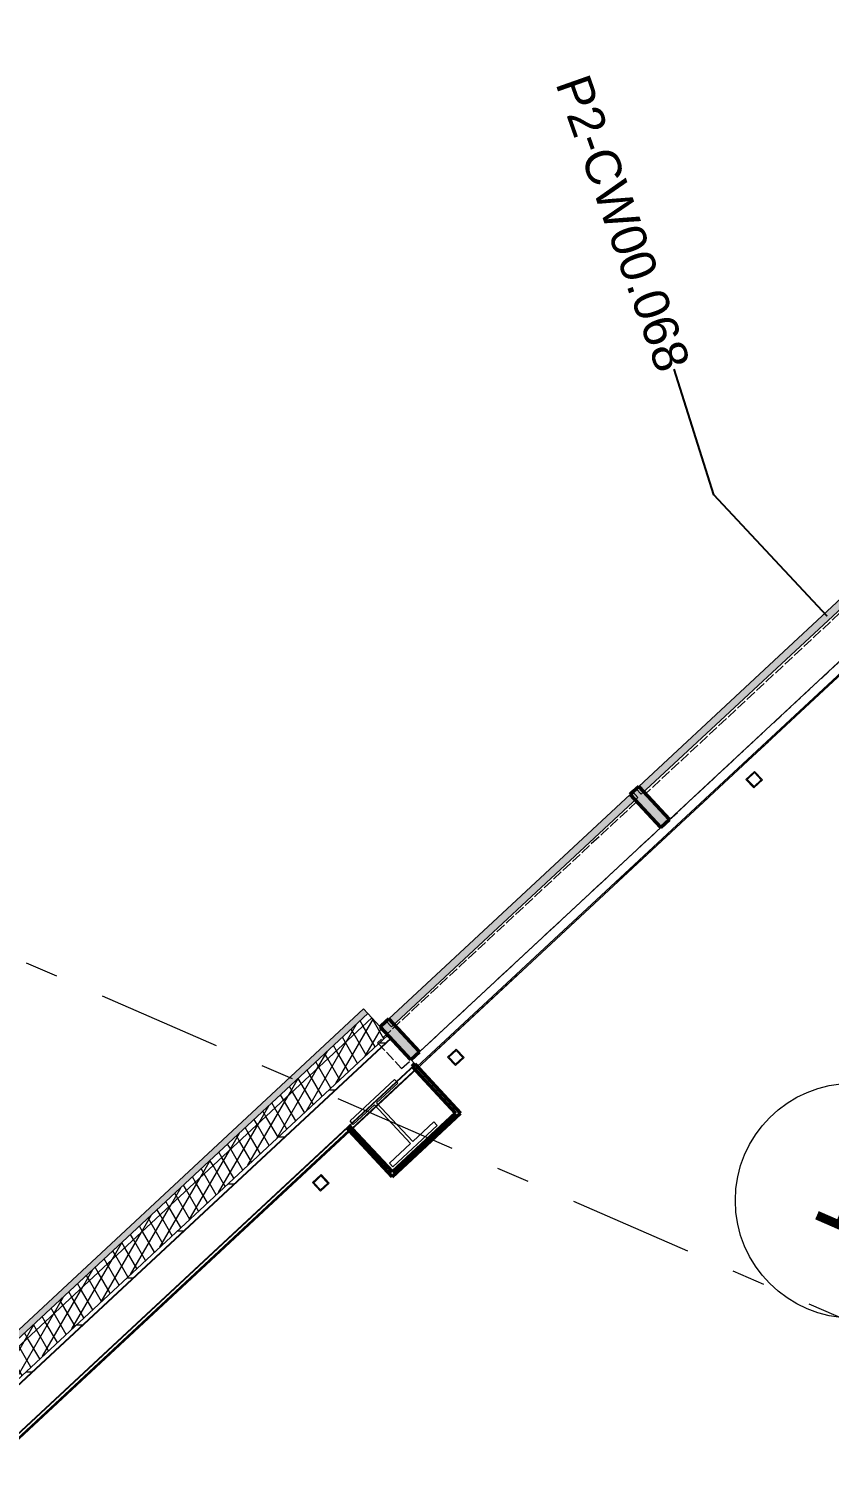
# Model space of a CAD drawing. Header units: millimetres. Extents: x -50172 to 90294, y -80883 to 25069.
# Drawn here: x -4639 to -1234, y -5818 to 317 of the extents above; entities that cross this region are included whole.
import ezdxf
from ezdxf.enums import TextEntityAlignment as Align

# ---------------------------------------------------------------- set-up
doc = ezdxf.new("R2010")
doc.units = ezdxf.units.MM
doc.header["$MEASUREMENT"] = 0
doc.linetypes.add('Double Dashed', pattern=[1093.611073, 529.166651, -211.666656, 141.111112, -211.666656])
doc.linetypes.add('Hidden Line', pattern=[55, 45, -10])
for name, color, linetype in [('A-15-MG_Structural_Grid', 7, 'Continuous'), ('A-25-M_Wall_Int', 7, 'Continuous'), ('COLUMN.IFC Import', 7, 'Continuous'), ('New_A-15-MG_Structural_Grid_Phase_2', 7, 'Continuous'), ('New_A-20-M_Floor_Slab', 7, 'Continuous'), ('New_A-25-M_Curtain_Wall', 7, 'Continuous'), ('New_A-25-M_Wall_Ext', 7, 'Continuous'), ('New_A-35-M_FFE-Zone', 7, 'Continuous')]:
    doc.layers.add(name, color=color, linetype=linetype)
for name, color, linetype, lineweight, true_color in [('A-15-MG_Structural_Grid_Pen_No__163', 7, 'Continuous', 0, 0x750077), ('A-25-M_Curtain_Wall_Pen_No__46', 7, 'Continuous', 35, 0x444444), ('A-25-M_Wall_Ext_Pen_No__107', 7, 'Continuous', 15, 0xa6a6a6), ('A-25-M_Wall_Ext_Pen_No__27', 7, 'Continuous', 50, 0x2a2a2a), ('A-25-M_Wall_Int_Pen_No__107', 7, 'Continuous', 15, 0xa6a6a6), ('A-25-M_Wall_Int_Pen_No__27', 7, 'Continuous', 50, 0x2a2a2a), ('New_A-15-MG_Structural_Grid_Phase_2_Pen_No__222', 7, 'Continuous', 13, 0x65af33), ('New_A-25-M_Curtain_Wall_Pen_No__144', 7, 'Continuous', 0, 0xc8c8c8), ('New_A-25-M_Curtain_Wall_Pen_No__165', 7, 'Continuous', 0, 0x006060), ('New_A-25-M_Curtain_Wall_Pen_No__27', 7, 'Continuous', 50, 0x2a2a2a), ('New_A-25-M_Wall_Ext_Pen_No__107', 7, 'Continuous', 15, 0xa6a6a6), ('New_A-35-M_FFE-Zone_Pen_No__74', 7, 'Continuous', 20, 0x606060)]:
    doc.layers.add(name, color=color, linetype=linetype, lineweight=lineweight, true_color=true_color)
for name, color, linetype, lineweight in [('A-25-M_Curtain_Wall_Pen_No__85', 8, 'Continuous', 20), ('COLUMN.IFC Import_Pen_No__2', 8, 'Continuous', 15), ('New_A-20-M_Floor_Slab_Pen_No__89', 8, 'Continuous', 20), ('New_A-25-M_Curtain_Wall_Pen_No__1', 7, 'Continuous', 13), ('New_A-25-M_Curtain_Wall_Pen_No__87', 8, 'Continuous', 20), ('New_A-25-M_Wall_Ext_Pen_No__1', 7, 'Continuous', 13), ('New_ArchiCAD Zone Stamps_Pen_No__9', 7, 'Continuous', 13)]:
    doc.layers.add(name, color=color, linetype=linetype, lineweight=lineweight)
doc.styles.add('GENERATED_STYLE_1', font='')
doc.styles.add('GENERATED_STYLE_3', font='')
doc.styles.add('GENERATED_STYLE_4', font='')
doc.styles.get('GENERATED_STYLE_1').set_extended_font_data('Arial', bold=True)
doc.styles.get('GENERATED_STYLE_3').set_extended_font_data('Arial')
doc.styles.get('GENERATED_STYLE_4').set_extended_font_data('Swis721 BT')
doc.dimstyles.new('GENERATED_STYLE__3', dxfattribs={"dimtxt": 0.18, "dimasz": 273.6, "dimexe": 0.18, "dimexo": 0.0625, "dimgap": 0.09, "dimtad": 0, "dimtih": 1, "dimtoh": 1, "dimdec": 4, "dimzin": 0, "dimdsep": 46, "dimcen": 0.09, "dimadec": 0, "dimazin": 0, "dimtfac": 1, "dimtdec": 4, "dimtmove": 0, "dimatfit": 3, "dimldrblk": 'ARROWHEAD_5', "dimfxl": 1, "dimtolj": 1, "dimtzin": 0, "dimarcsym": 0})
pattern_1 = [(60, (0, 0), (-43.30127, 25), []), (120, (0, 0), (43.30127, 25), [])]
pattern_2 = [(222.9404, (0, 0), (-117.9937, 126.797), [0, -100]), (222.9404, (22.4, -97.46), (-117.9937, 126.797), [0, -100])]

# ---------------------------------------------------------------- blocks, each defined once
blk = doc.blocks.new('Fabrication Lab B_INB 1104_17_1', base_point=(-2586.4, -8487.4))
at = {"layer": 'New_A-35-M_FFE-Zone_Pen_No__74', "linetype": 'Continuous'}
for p, q in [((805.8, -571.1), (-2986.6, -4100.2)), ((-2986.6, -4100.2), (-2801.9, -4298.7)), ((-2801.9, -4298.7), (-3093.1, -4569.7)), ((-3277.8, -4371.2), (-9161.1, -9845.9)), ((-3093.1, -4569.7), (-3277.8, -4371.2))]:
    blk.add_line(p, q, dxfattribs=at)
at = {"layer": 'New_ArchiCAD Zone Stamps_Pen_No__9'}
for tag, height, style, p in [('ROOM_NAME', 250, 'GENERATED_STYLE_1', (-3454.2, -6912.5)), ('zoneNameLine2', 250, 'GENERATED_STYLE_1', (-3642.6, -7344.7)), ('ROOM_NUMBER', 200, 'GENERATED_STYLE_3', (-3831, -7765.4)), ('measuredAreaCode', 200, 'GENERATED_STYLE_3', (-3988.1, -8125.5)), ('DUMMY_649', 200, 'GENERATED_STYLE_3', (-3680.7, -8259.5)), ('DUMMY_650', 200, 'GENERATED_STYLE_3', (-3191.3, -8472.9)), ('DUMMY_651', 133.3, 'GENERATED_STYLE_3', (-2912, -8579.4))]:
    blk.add_attdef(tag, text='', height=height, rotation=336.44041, dxfattribs=dict(at, style=style)).set_placement(p, align=Align.TOP_LEFT)
blk = doc.blocks.new('Slab_60_1', base_point=(-21326.2, -27554.7))
at = {"layer": 'New_A-20-M_Floor_Slab_Pen_No__89', "linetype": 'Continuous', "flags": 128}
blk.add_lwpolyline([(10989.4, -26693.5), (18941.3, -8457.3), (9986.1, -4552.4), (6045.4, -2834.1), (6178.2, -2529.5), (1092.7, -312), (-3008.3, -4128.2), (-3008.3, -4128.2), (-10733.6, -11317.1), (-11116.4, -10905.7), (-17838.9, -17161.5), (-17127.6, -17925.9), (-21326.2, -27554.7)], dxfattribs=at)
blk = doc.blocks.new('Curtain Wall_10_1')
at = {"layer": 'New_A-25-M_Curtain_Wall_Pen_No__144', "linetype": 'Continuous'}
for points in [[(685, -630.2), (721.6, -596.2), (590.8, -455.6), (554.2, -489.7)], [(-1949.9, -3082.2), (-1913.3, -3048.1), (-2044.1, -2907.6), (-2080.7, -2941.6)], [(-2976.6, -4037.6), (-3107.4, -3897), (-3144, -3931.1), (-3013.2, -4071.6)]]:
    blk.add_hatch(color=256, dxfattribs=at).paths.add_polyline_path(points)
at = {"layer": 'New_A-25-M_Curtain_Wall_Pen_No__165', "linetype": 'Continuous', "lineweight": 0, "true_color": 0x001818}
for points in [[(587, -502.9), (565.2, -479.4), (-2055.1, -2917.8), (-2033.3, -2941.2)], [(-2047.9, -2954.8), (-2069.7, -2931.4), (-3118.4, -3907.2), (-3096.6, -3930.7)]]:
    blk.add_hatch(color=168, dxfattribs=at).paths.add_polyline_path(points)
at = {"layer": 'New_A-25-M_Curtain_Wall_Pen_No__1', "linetype": 'Continuous'}
for p, q in [((554.2, -489.7), (-2044.1, -2907.6)), ((565.2, -479.4), (587, -502.9)), ((587, -502.9), (-2033.3, -2941.2)), ((-2080.7, -2941.6), (-3107.4, -3897)), ((-2069.7, -2931.4), (-2047.9, -2954.8)), ((-2055.1, -2917.8), (-2033.3, -2941.2)), ((-2047.9, -2954.8), (-3096.6, -3930.7)), ((-3118.4, -3907.2), (-3096.6, -3930.7))]:
    blk.add_line(p, q, dxfattribs=at)
at = {"layer": 'New_A-25-M_Curtain_Wall_Pen_No__27', "linetype": 'Continuous'}
for p, q in [((565.2, -479.4), (554.2, -489.7)), ((554.2, -489.7), (685, -630.2)), ((590.8, -455.6), (565.2, -479.4)), ((590.8, -455.6), (721.6, -596.2)), ((721.6, -596.2), (685, -630.2)), ((-2069.7, -2931.4), (-2080.7, -2941.6)), ((-2080.7, -2941.6), (-1949.9, -3082.2)), ((-2055.1, -2917.8), (-2069.7, -2931.4)), ((-2044.1, -2907.6), (-2055.1, -2917.8)), ((-2044.1, -2907.6), (-1913.3, -3048.1)), ((-1913.3, -3048.1), (-1949.9, -3082.2)), ((-3118.4, -3907.2), (-3144, -3931.1)), ((-3107.4, -3897), (-3118.4, -3907.2)), ((-3107.4, -3897), (-2976.6, -4037.6)), ((-3144, -3931.1), (-3013.2, -4071.6)), ((-2976.6, -4037.6), (-3013.2, -4071.6))]:
    blk.add_line(p, q, dxfattribs=at)
at = {"layer": 'New_A-25-M_Curtain_Wall_Pen_No__87', "linetype": 'Continuous', "flags": 128}
for points in [[(685, -630.2), (-1913.3, -3048.1)], [(-1949.9, -3082.2), (-2976.6, -4037.6)]]:
    blk.add_lwpolyline(points, dxfattribs=at)
blk = doc.blocks.new('Wall_191_1', base_point=(-3214.8, -3855))
at = {"layer": 'A-25-M_Wall_Ext_Pen_No__107', "linetype": 'Continuous'}
blk.add_hatch(color=256, dxfattribs=at).paths.add_polyline_path([(-3275.1, -4374.1), (-3264.1, -4363.9), (-3274.3, -4352.9), (-3285.3, -4363.1)])
at = {"layer": 'New_A-25-M_Wall_Ext_Pen_No__107', "linetype": 'Continuous'}
blk.add_hatch(color=256, dxfattribs=at).paths.add_polyline_path([(-3214.8, -3855), (-5096, -5605.5), (-5077.6, -5625.2), (-3196.4, -3874.7)])
h = blk.add_hatch(dxfattribs=at)
h.set_pattern_fill('Batt_Insulation_0001', color=256, style=0, pattern_type=2)
h.set_pattern_definition(pattern_1)
h.paths.add_polyline_path([(-3196.4, -3874.7), (-5077.6, -5625.2), (-5060.5, -5643.5), (-3179.4, -3893)])
h = blk.add_hatch(dxfattribs=at)
h.set_pattern_fill('Batt_Insulation_0001', color=256, style=0, pattern_type=2)
h.set_pattern_definition(pattern_1)
h.paths.add_polyline_path([(-3179.4, -3893), (-5060.5, -5643.5), (-4992.4, -5716.8), (-3111.3, -3966.2)])
h = blk.add_hatch(dxfattribs=at)
h.set_pattern_fill('Plywood_0001', color=256, style=0, pattern_type=2)
h.set_pattern_definition([(0, (0, 0), (0, 200), [])])
h.paths.add_polyline_path([(-3111.3, -3966.2), (-4992.4, -5716.8), (-4980.2, -5729.9), (-3099, -3979.4)])
at = {"layer": 'New_A-25-M_Wall_Ext_Pen_No__107', "linetype": 'Continuous', "lineweight": 0, "true_color": 0x535353}
for points in [[(-3099, -3979.4), (-4980.2, -5729.9), (-4978.8, -5731.4), (-3097.7, -3980.9)], [(-2995.5, -4090.7), (-4876.6, -5841.2), (-4875.3, -5842.7), (-2994.1, -4092.1)]]:
    blk.add_hatch(color=251, dxfattribs=at).paths.add_polyline_path(points)
at = {"layer": 'New_A-25-M_Wall_Ext_Pen_No__107', "linetype": 'Continuous'}
h = blk.add_hatch(dxfattribs=at)
h.set_pattern_fill('Plaster_0001', color=256, style=0, pattern_type=2)
h.set_pattern_definition(pattern_2)
h.paths.add_polyline_path([(-3264.1, -4363.9), (-2983.9, -4103.1), (-2994.1, -4092.1), (-3274.3, -4352.9)])
h = blk.add_hatch(dxfattribs=at)
h.set_pattern_fill('Plaster_0001', color=256, style=0, pattern_type=2)
h.set_pattern_definition(pattern_2)
h.paths.add_polyline_path([(-3285.3, -4363.1), (-4875.3, -5842.7), (-4865, -5853.7), (-3275.1, -4374.1)])
at = {"layer": 'A-25-M_Wall_Ext_Pen_No__27', "linetype": 'Continuous'}
for p, q in [((-3264.1, -4363.9), (-3274.3, -4352.9)), ((-3285.3, -4363.1), (-3275.1, -4374.1))]:
    blk.add_line(p, q, dxfattribs=at)
at = {"layer": 'New_A-25-M_Wall_Ext_Pen_No__1', "linetype": 'Continuous'}
for p, q in [((-3196.4, -3874.7), (-5077.6, -5625.2)), ((-3179.4, -3893), (-5060.5, -5643.5)), ((-3111.3, -3966.2), (-4992.4, -5716.8)), ((-3099, -3979.4), (-4980.2, -5729.9)), ((-3097.7, -3980.9), (-4978.8, -5731.4)), ((-2995.5, -4090.7), (-4876.6, -5841.2)), ((-2994.1, -4092.1), (-3274.3, -4352.9)), ((-3274.3, -4352.9), (-3285.3, -4363.1)), ((-3285.3, -4363.1), (-4875.3, -5842.7))]:
    blk.add_line(p, q, dxfattribs=at)
at = {"layer": 'New_A-25-M_Wall_Ext_Pen_No__1', "linetype": 'Continuous', "flags": 128}
for points in [[(-3214.8, -3855), (-5096, -5605.5)], [(-3214.8, -3855), (-3196.4, -3874.7)], [(-3196.4, -3874.7), (-3179.4, -3893)], [(-3179.4, -3893), (-3111.3, -3966.2)], [(-3111.3, -3966.2), (-3099, -3979.4)], [(-3099, -3979.4), (-3097.7, -3980.9)], [(-3097.7, -3980.9), (-2995.5, -4090.7)], [(-3264.1, -4363.9), (-2983.9, -4103.1)], [(-2995.5, -4090.7), (-2994.1, -4092.1)], [(-2994.1, -4092.1), (-2983.9, -4103.1)], [(-4865, -5853.7), (-3275.1, -4374.1)]]:
    blk.add_lwpolyline(points, dxfattribs=at)
blk = doc.blocks.new('Wall_332_1', base_point=(-3495.1, -4115.7))
at = {"layer": 'A-25-M_Wall_Int_Pen_No__107', "linetype": 'Continuous'}
blk.add_hatch(color=256, dxfattribs=at).paths.add_polyline_path([(-3275.1, -4374.1), (-3093.1, -4569.7), (-3092.3, -4548.5), (-3264.1, -4363.9)])
at = {"layer": 'A-25-M_Wall_Int_Pen_No__27', "linetype": 'Continuous', "flags": 128}
for points in [[(-3275.1, -4374.1), (-3093.1, -4569.7)], [(-3092.3, -4548.5), (-3264.1, -4363.9)]]:
    blk.add_lwpolyline(points, dxfattribs=at)
blk = doc.blocks.new('Wall_333_1', base_point=(-3092.3, -4548.5))
at = {"layer": 'A-25-M_Wall_Int_Pen_No__107', "linetype": 'Continuous'}
blk.add_hatch(color=256, dxfattribs=at).paths.add_polyline_path([(-3093.1, -4569.7), (-2801.9, -4298.7), (-2823.1, -4298), (-3092.3, -4548.5)])
at = {"layer": 'A-25-M_Wall_Int_Pen_No__27', "linetype": 'Continuous', "flags": 128}
for points in [[(-3093.1, -4569.7), (-2801.9, -4298.7)], [(-2823.1, -4298), (-3092.3, -4548.5)]]:
    blk.add_lwpolyline(points, dxfattribs=at)
blk = doc.blocks.new('Wall_334_1', base_point=(-2823.1, -4298))
at = {"layer": 'A-25-M_Wall_Int_Pen_No__107', "linetype": 'Continuous'}
blk.add_hatch(color=256, dxfattribs=at).paths.add_polyline_path([(-2801.9, -4298.7), (-2996.8, -4089.2), (-3007.8, -4099.4), (-2823.1, -4298)])
at = {"layer": 'A-25-M_Wall_Int_Pen_No__27', "linetype": 'Continuous', "flags": 128}
for points in [[(-2996.8, -4089.2), (-3007.8, -4099.4)], [(-3007.8, -4099.4), (-2823.1, -4298)], [(-2801.9, -4298.7), (-2996.8, -4089.2)]]:
    blk.add_lwpolyline(points, dxfattribs=at)
blk = doc.blocks.new('Wall_358_1', base_point=(-3053, -4108.7))
at = {"layer": 'New_A-25-M_Curtain_Wall_Pen_No__87', "linetype": 'Hidden Line', "flags": 128}
for points in [[(-2051.8, -2972.3), (-3155.2, -3998.9)], [(-1949.7, -3082.2), (-2051.8, -2972.3)], [(-3053, -4108.7), (-1949.7, -3082.2)], [(-3155.2, -3998.9), (-3053, -4108.7)]]:
    blk.add_lwpolyline(points, dxfattribs=at)
blk = doc.blocks.new('Wall_359_1', base_point=(-1912.6, -3048.9))
at = {"layer": 'New_A-25-M_Curtain_Wall_Pen_No__87', "linetype": 'Hidden Line', "flags": 128}
for points in [[(583.2, -520.9), (-2014.8, -2939.1)], [(685.4, -630.7), (583.2, -520.9)], [(-1912.6, -3048.9), (685.4, -630.7)], [(-2014.8, -2939.1), (-1912.6, -3048.9)]]:
    blk.add_lwpolyline(points, dxfattribs=at)
blk = doc.blocks.new('Standard grid marker')
at = {"layer": 'A-15-MG_Structural_Grid_Pen_No__163', "linetype": 'Continuous'}
blk.add_circle((31226, 0), 500, dxfattribs=at)
at = {"layer": 'A-15-MG_Structural_Grid_Pen_No__163', "style": 'GENERATED_STYLE_4'}
for tag, p in [('AC_MarkerText_1_0', (-500, 41.2)), ('AC_MarkerText_1_1', (31226, 41.2))]:
    blk.add_attdef(tag, text='', height=350, rotation=90, dxfattribs=at).set_placement(p, align=Align.MIDDLE_CENTER)
blk = doc.blocks.new('Standard grid marker_23')
at = {"layer": 'New_A-15-MG_Structural_Grid_Phase_2_Pen_No__222', "linetype": 'Double Dashed'}
blk.add_line((2642.7, 0), (48997.9, 0), dxfattribs=at)
at = {"layer": 'New_A-15-MG_Structural_Grid_Phase_2_Pen_No__222', "style": 'GENERATED_STYLE_4'}
blk.add_attdef('AC_MarkerText_1', text='', height=350, rotation=113.5, dxfattribs=at).set_placement((-500, -1294.1), align=Align.MIDDLE_CENTER)
blk = doc.blocks.new('Discrete Accessory 218')
at = {"layer": 'COLUMN.IFC Import_Pen_No__2', "linetype": 'Continuous'}
for p, q in [((-25, 25), (25, 25)), ((-25, -25), (-25, 25)), ((-21, 21), (-21, -21)), ((21, 21), (-21, 21)), ((21, -21), (21, 21)), ((25, 25), (25, -25)), ((25, -25), (-25, -25)), ((-21, -21), (21, -21))]:
    blk.add_line(p, q, dxfattribs=at)
blk = doc.blocks.new('Discrete Accessory 219')
at = {"layer": 'COLUMN.IFC Import_Pen_No__2', "linetype": 'Continuous'}
for p, q in [((-25, 25), (25, 25)), ((-25, -25), (-25, 25)), ((-21, 21), (-21, -21)), ((21, 21), (-21, 21)), ((21, -21), (21, 21)), ((25, 25), (25, -25)), ((25, -25), (-25, -25)), ((-21, -21), (21, -21))]:
    blk.add_line(p, q, dxfattribs=at)
blk = doc.blocks.new('Discrete Accessory 234')
at = {"layer": 'COLUMN.IFC Import_Pen_No__2', "linetype": 'Continuous'}
for p, q in [((-25, 25), (25, 25)), ((-25, -25), (-25, 25)), ((-21, 21), (-21, -21)), ((21, 21), (-21, 21)), ((21, -21), (21, 21)), ((25, 25), (25, -25)), ((25, -25), (-25, -25)), ((-21, -21), (21, -21))]:
    blk.add_line(p, q, dxfattribs=at)
blk = doc.blocks.new('Column 98')
at = {"layer": 'COLUMN.IFC Import_Pen_No__2', "linetype": 'Continuous'}
for p, q in [((-129.4, 133.35), (129.4, 133.35)), ((-129.4, 112.85), (-129.4, 133.35)), ((129.4, 133.35), (129.4, 112.85)), ((-6.4, 112.85), (-129.4, 112.85)), ((-6.4, -112.85), (-6.4, 112.85)), ((6.4, 112.85), (6.4, -112.85)), ((129.4, 112.85), (6.4, 112.85)), ((-129.4, -112.85), (-6.4, -112.85)), ((-129.4, -133.35), (-129.4, -112.85)), ((6.4, -112.85), (129.4, -112.85)), ((129.4, -112.85), (129.4, -133.35)), ((129.4, -133.35), (-129.4, -133.35))]:
    blk.add_line(p, q, dxfattribs=at)
blk = doc.blocks.new('ARROWHEAD_5')
at = {"color": 0, "linetype": 'Continuous', "lineweight": 0}
blk.add_line((0, 0), (-1, 0), dxfattribs=at)
blk.add_solid([(-1, 0.2679), (0, 0), (-1, -0.2679), (-1, 0.2679)], dxfattribs=at)
blk = doc.blocks.new('Standard grid marker_45')
at = {"layer": 'New_A-15-MG_Structural_Grid_Phase_2_Pen_No__222', "linetype": 'Double Dashed'}
blk.add_line((2937.8, 0), (29897.5, 0), dxfattribs=at)
at = {"layer": 'New_A-15-MG_Structural_Grid_Phase_2_Pen_No__222', "style": 'GENERATED_STYLE_4'}
for tag, p in [('AC_MarkerText_1_0', (-500, 43.4)), ('AC_MarkerText_1_1', (33335.4, 43.4))]:
    blk.add_attdef(tag, text='', height=350, rotation=180, dxfattribs=at).set_placement(p, align=Align.MIDDLE_CENTER)

msp = doc.modelspace()

# ---------------------------------------------------------------- block references
at = {"layer": 'A-15-MG_Structural_Grid', "color": 8, "linetype": 'Continuous', "lineweight": 15}
ref = msp.add_blockref('Standard grid marker', (11348.2, 23952.4), dxfattribs=dict(at, zscale=1000, rotation=246.440411583993))
ref.add_attrib('AC_MarkerText_1_1', '1', dxfattribs={"layer": 'A-15-MG_Structural_Grid_Pen_No__163', "color": 216, "true_color": 0x750077, "height": 350, "rotation": 336.44041, "style": 'GENERATED_STYLE_4'}).set_placement((-1132.9, -4629.5), align=Align.MIDDLE_CENTER)
at = {"layer": 'A-25-M_Wall_Int', "color": 250, "lineweight": 50, "true_color": 0x2a2a2a}
for name, p in [('Wall_334_1', (-2823.1, -4298)), ('Wall_333_1', (-3092.3, -4548.5)), ('Wall_332_1', (-3495.1, -4115.7))]:
    msp.add_blockref(name, p, dxfattribs=at)
at = {"layer": 'COLUMN.IFC Import', "linetype": 'Continuous', "zscale": 1000}
for name, p, rotation in [('Discrete Accessory 218', (-1552.4, -2879), 222.940410901894), ('Discrete Accessory 219', (-2822.6, -4060.9), 222.940410901894), ('Column 98', (-3087, -4341.2), 42.940411571261), ('Discrete Accessory 234', (-3397.2, -4595.7), 222.940410901894)]:
    msp.add_blockref(name, p, dxfattribs=dict(at, rotation=rotation))
at = {"layer": 'New_A-15-MG_Structural_Grid_Phase_2', "color": 8, "linetype": 'Continuous', "lineweight": 15, "zscale": 1000}
for name, p, rotation in [('Standard grid marker_23', (3387.7, 1823.7), 222.9404146370858), ('Standard grid marker_45', (18901.3, -13928.7), 156.4404115840001)]:
    msp.add_blockref(name, p, dxfattribs=dict(at, rotation=rotation))
at = {"layer": 'New_A-20-M_Floor_Slab', "color": 8, "linetype": 'Continuous', "lineweight": 20}
msp.add_blockref('Slab_60_1', (-21326.2, -27554.7), dxfattribs=at)
at = {"layer": 'New_A-25-M_Curtain_Wall', "linetype": 'Continuous', "lineweight": 0}
msp.add_blockref('Curtain Wall_10_1', (0, 0), dxfattribs=at)
at = {"layer": 'New_A-25-M_Curtain_Wall', "color": 250, "lineweight": 50, "true_color": 0x2a2a2a}
for name, p in [('Wall_359_1', (-1912.6, -3048.9)), ('Wall_358_1', (-3053, -4108.7))]:
    msp.add_blockref(name, p, dxfattribs=at)
at = {"layer": 'New_A-25-M_Wall_Ext', "color": 250, "lineweight": 50, "true_color": 0x2a2a2a}
msp.add_blockref('Wall_191_1', (-3214.8, -3855), dxfattribs=at)
at = {"layer": 'New_A-35-M_FFE-Zone', "linetype": 'Continuous'}
msp.add_blockref('Fabrication Lab B_INB 1104_17_1', (-2586.4, -8487.4), dxfattribs=at)

# ---------------------------------------------------------------- texts
at = {"layer": 'A-25-M_Curtain_Wall_Pen_No__46', "linetype": 'Continuous', "insert": (-1893.1, -1131.9), "char_height": 150, "attachment_point": 6, "rotation": 289.38639, "style": 'GENERATED_STYLE_4'}
msp.add_mtext('\\A1;{\\fSwis721 BT|b0|i0|c0|p34;P2-CW00.068}', dxfattribs=at)

# ---------------------------------------------------------------- leaders
at = {"layer": 'A-25-M_Curtain_Wall_Pen_No__85', "linetype": 'Continuous', "annotation_type": 0, "has_hookline": 1, "hookline_direction": 1, "text_width": 1535.7, "horizontal_direction": (0.331937, -0.943302, 0)}
msp.add_leader([(-1243, -2183.9), (-1724.7, -1666.3), (-1893.1, -1132)], dimstyle='GENERATED_STYLE__3', dxfattribs=at)

doc.saveas('drawing.dxf')
